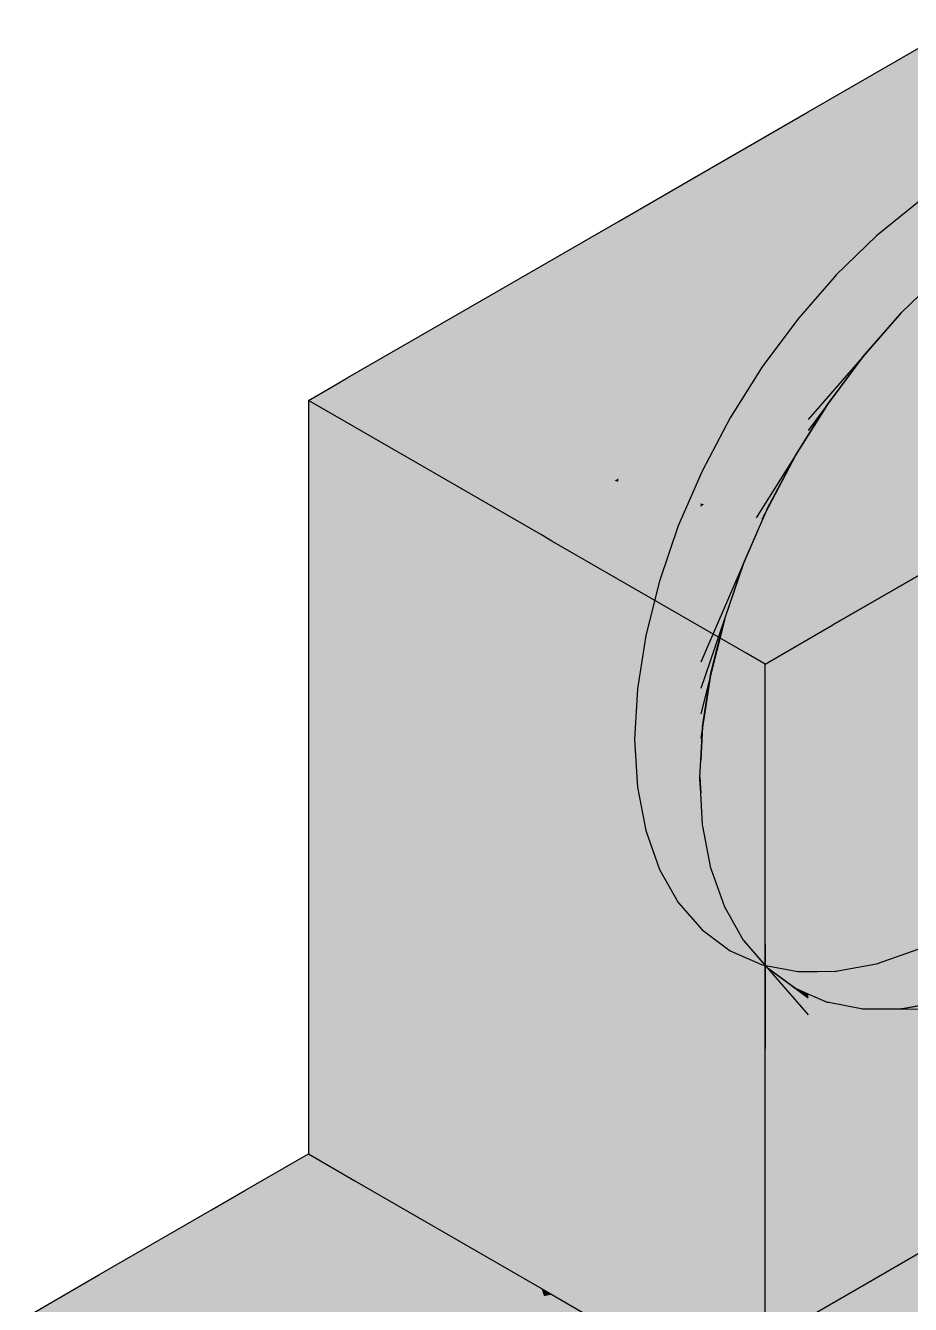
# Model space of a CAD drawing. Extents: x 0 to 297, y 0 to 210.
# Drawn here: x 196.46 to 206.05, y 155.5 to 169.36 of the extents above; entities that cross this region are included whole.
import ezdxf

# ---------------------------------------------------------------- set-up
doc = ezdxf.new("R2010")
doc.units = 0
doc.layers.add('SOMBRA', color=8, linetype='CONTINUOUS')
doc.layers.add('VISIBLE', color=7, linetype='CONTINUOUS')

msp = doc.modelspace()

# ---------------------------------------------------------------- linework, layer by layer
at = {"layer": 'SOMBRA', "color": 254}
for points in [[(204.8755, 167.7947), (207.4411, 169.3266), (206.5648, 169.3598)], [(204.8755, 167.7947), (206.5648, 169.3598), (204.9471, 168.4259)], [(204.8755, 167.7947), (206.9402, 167.8729), (207.4411, 169.3266)], [(204.8755, 167.7947), (204.9471, 168.4259), (203.7823, 167.7534)], [(204.6817, 166.0875), (206.9402, 167.8729), (204.8755, 167.7947)], [(204.6817, 166.0875), (206.3928, 166.284), (206.9402, 167.8729)], [(203.0407, 165.899), (203.7823, 167.7534), (202.8888, 167.2375)], [(203.0407, 165.899), (204.8755, 167.7947), (203.7823, 167.7534)], [(203.0407, 165.899), (204.6817, 166.0875), (204.8755, 167.7947)], [(206.139, 167.4461), (205.6854, 167.08), (206.1962, 166.7852)], [(201.4097, 165.7117), (202.8888, 167.2375), (201.2166, 166.272)], [(201.4097, 165.7117), (203.0407, 165.899), (202.8888, 167.2375)], [(206.1726, 166.7817), (205.6854, 167.08), (205.2475, 166.6555)], [(206.1962, 166.7852), (205.6854, 167.08), (206.1726, 166.7817)], [(206.1726, 166.7817), (205.2475, 166.6555), (205.2589, 166.649)], [(206.1726, 166.7817), (205.2589, 166.649), (205.9546, 166.2473)], [(206.1726, 166.7817), (205.9546, 166.2473), (206.3769, 166.6566)], [(205.2584, 166.6489), (205.0463, 166.4248), (205.0201, 166.0717)], [(205.2584, 166.6489), (205.0201, 166.0717), (205.5398, 165.7716)], [(205.2584, 166.6489), (205.2375, 166.6441), (205.0463, 166.4248)], [(205.2584, 166.6489), (205.2475, 166.6555), (205.2375, 166.6441)], [(205.2589, 166.649), (205.2475, 166.6555), (205.2584, 166.6489)], [(205.9546, 166.2473), (205.2589, 166.649), (205.2584, 166.6489)], [(205.9546, 166.2473), (205.2584, 166.6489), (205.9398, 166.2303)], [(205.2584, 166.6489), (205.5398, 165.7716), (205.9398, 166.2303)], [(205.0463, 166.4248), (204.8327, 166.1799), (205.0201, 166.0717)], [(205.7716, 164.4811), (208.2481, 166.497), (206.3928, 166.284)], [(205.7716, 164.4811), (207.231, 164.7671), (208.2481, 166.497)], [(201.4097, 165.7117), (201.2166, 166.272), (199.9571, 165.5449)], [(204.4704, 164.2261), (206.3928, 166.284), (204.6817, 166.0875)], [(204.4704, 164.2261), (205.7716, 164.4811), (206.3928, 166.284)], [(203.2576, 163.9884), (204.6817, 166.0875), (203.0407, 165.899)], [(203.2576, 163.9884), (204.4704, 164.2261), (204.6817, 166.0875)], [(203.2576, 163.9884), (203.0407, 165.899), (201.4097, 165.7117)], [(201.4097, 165.7117), (199.9571, 165.5449), (199.7778, 165.4414)], [(201.4097, 165.7117), (199.7778, 165.4414), (200.0331, 165.0072)], [(201.4097, 165.7117), (200.0331, 165.0072), (202.0545, 163.8401)], [(203.2576, 163.9884), (201.4097, 165.7117), (202.0545, 163.8401)], [(199.7778, 165.4414), (199.5294, 165.298), (200.0331, 165.0072)], [(205.2148, 162.8649), (207.231, 164.7671), (205.7716, 164.4811)], [(205.2148, 162.8649), (206.574, 163.6496), (207.231, 164.7671)], [(205.2148, 162.8649), (205.7716, 164.4811), (204.4704, 164.2261)], [(204.4704, 164.2261), (203.2576, 163.9884), (203.36, 163.0864)], [(204.4704, 164.2261), (203.36, 163.0864), (204.2806, 162.5549)], [(205.2148, 162.8649), (204.4704, 164.2261), (204.2806, 162.5549)], [(203.2576, 163.9884), (202.0545, 163.8401), (202.1677, 163.7748)], [(203.2576, 163.9884), (202.1677, 163.7748), (203.36, 163.0864)], [(205.2148, 162.8649), (204.2806, 162.5549), (204.4792, 162.4402)], [(200.0331, 156.8422), (199.5294, 157.133), (198.8409, 156.7355)], [(199.6792, 155.1221), (198.8409, 156.7355), (198.4794, 156.5267)], [(200.0331, 156.8422), (198.8409, 156.7355), (200.7407, 155.6386)], [(199.6792, 155.1221), (200.7407, 155.6386), (198.8409, 156.7355)], [(202.0827, 155.5932), (202.0545, 155.6752), (200.0331, 156.8422)], [(202.0827, 155.5932), (200.0331, 156.8422), (200.7407, 155.6386)], [(198.3657, 154.8647), (198.4794, 156.5267), (197.2582, 155.8217)], [(198.3657, 154.8647), (199.6792, 155.1221), (198.4794, 156.5267)], [(198.3657, 154.8647), (197.2582, 155.8217), (196.4633, 155.3627)], [(199.6792, 155.1221), (200.9034, 155.362), (200.7407, 155.6386)], [(202.0827, 155.5932), (200.7407, 155.6386), (201.1396, 155.4083)], [(200.9034, 155.362), (201.1396, 155.4083), (200.7407, 155.6386)], [(202.0827, 155.5932), (202.1677, 155.6098), (202.0545, 155.6752)], [(202.0827, 155.5932), (201.1396, 155.4083), (202.3964, 154.6828)], [(203.36, 154.9214), (202.1677, 155.6098), (202.0827, 155.5932)], [(203.36, 154.9214), (202.0827, 155.5932), (202.3964, 154.6828)]]:
    msp.add_solid(points, dxfattribs=at)
at = {"layer": 'SOMBRA', "color": 253}
for points in [[(204.9471, 168.4259), (206.5648, 169.3598), (206.5648, 166.8541)], [(203.7823, 167.7534), (204.9471, 168.4259), (204.9471, 165.7977)], [(204.9471, 168.4259), (206.5648, 166.8541), (204.9471, 165.7977)], [(202.8888, 167.2375), (203.7823, 167.7534), (203.7823, 165.0371)], [(203.7823, 167.7534), (204.9471, 165.7977), (203.7823, 165.0371)], [(205.6854, 167.08), (206.139, 167.4461), (206.6005, 163.665)], [(201.2166, 166.272), (202.8888, 167.2375), (202.8888, 164.4535)], [(202.8888, 167.2375), (203.7823, 165.0371), (202.8888, 164.4535)], [(205.2475, 166.6555), (205.6854, 167.08), (206.6005, 163.665)], [(206.5648, 166.8108), (204.9471, 165.7977), (206.5648, 166.8541)], [(206.5648, 166.8108), (204.9471, 165.5053), (204.9471, 165.7977)], [(204.9471, 165.2707), (204.9471, 165.5053), (206.3925, 166.6718)], [(205.2375, 165.604), (205.0463, 166.4248), (205.2375, 166.6441)], [(205.2375, 165.604), (205.2475, 166.6555), (206.6005, 163.665)], [(205.2375, 165.604), (205.2375, 166.6441), (205.2475, 166.6555)], [(205.0463, 165.876), (204.8327, 166.1799), (205.0463, 166.4248)], [(205.2375, 165.604), (205.0463, 165.876), (205.0463, 166.4248)], [(199.9571, 165.5449), (201.2166, 166.272), (201.2166, 164.8552)], [(201.2166, 166.272), (202.8888, 164.4535), (202.8482, 164.427)], [(201.2166, 166.272), (202.8482, 164.427), (201.2166, 164.8552)], [(205.0463, 165.1064), (204.4482, 165.6612), (204.8327, 166.1799)], [(205.0196, 166.0649), (204.8327, 166.1799), (204.4482, 165.6612)], [(205.0463, 165.1064), (204.8327, 166.1799), (205.0463, 165.876)], [(205.0201, 166.0717), (204.8327, 166.1799), (205.0196, 166.0649)], [(204.9471, 165.0919), (204.9471, 165.2707), (205.9546, 166.2473)], [(205.0196, 166.0649), (204.4482, 165.6612), (204.9727, 165.3583)], [(205.0196, 166.0649), (204.9727, 165.3583), (205.1553, 165.2529)], [(205.5398, 165.7716), (205.0201, 166.0717), (205.0196, 166.0649)], [(205.5398, 165.7716), (205.0196, 166.0649), (205.5261, 165.7531)], [(205.0196, 166.0649), (205.1553, 165.2529), (205.5261, 165.7531)], [(205.2375, 164.9291), (205.0463, 165.1064), (205.0463, 165.876)], [(205.2375, 164.9291), (205.0463, 165.876), (205.2375, 165.604)], [(204.9471, 165.5053), (203.7823, 165.0371), (204.9471, 165.7977)], [(204.9471, 164.9721), (204.9471, 165.0919), (205.5398, 165.7716)], [(205.0463, 164.5623), (204.1005, 165.1083), (204.4482, 165.6612)], [(204.9716, 165.3387), (204.4482, 165.6612), (204.1005, 165.1083)], [(205.0463, 164.5623), (204.4482, 165.6612), (205.0463, 165.1064)], [(204.9727, 165.3583), (204.4482, 165.6612), (204.9716, 165.3387)], [(205.2375, 164.9291), (205.2375, 165.604), (206.6005, 163.665)], [(199.7778, 165.4414), (199.9571, 165.5449), (199.9571, 165.1857)], [(199.9571, 165.5449), (201.2166, 164.8552), (199.9571, 165.1857)], [(204.9471, 165.2707), (203.7823, 164.5652), (204.9471, 165.5053)], [(204.9471, 165.5053), (203.7823, 164.5652), (203.7823, 165.0371)], [(199.7778, 165.4414), (199.7778, 165.2328), (199.5294, 165.298)], [(199.7778, 165.4414), (199.9571, 165.1857), (199.7778, 165.2328)], [(204.9716, 165.3387), (204.1005, 165.1083), (204.8076, 164.7001)], [(204.9716, 165.3387), (204.8076, 164.7001), (204.9471, 164.9219)], [(204.9716, 165.3387), (204.9471, 164.9219), (205.1429, 165.2332)], [(205.1553, 165.2529), (204.9727, 165.3583), (204.9716, 165.3387)], [(205.1553, 165.2529), (204.9716, 165.3387), (205.1429, 165.2332)], [(199.7778, 162.422), (199.5294, 162.2598), (199.5294, 165.298)], [(199.7778, 162.422), (199.5294, 165.298), (199.7778, 165.2328)], [(199.9571, 162.5391), (199.7778, 162.422), (199.7778, 165.2328)], [(199.9571, 162.5391), (199.7778, 165.2328), (199.9571, 165.1857)], [(201.2166, 163.3616), (199.9571, 162.5391), (199.9571, 165.1857)], [(201.2166, 163.3616), (199.9571, 165.1857), (201.2166, 164.8552)], [(204.9471, 165.2707), (203.815, 164.1733), (203.7823, 164.1819)], [(204.9471, 165.2707), (203.7823, 164.1819), (203.7823, 164.5652)], [(204.9471, 165.0919), (203.815, 164.1733), (204.9471, 165.2707)], [(204.9471, 164.9219), (204.9471, 164.9721), (205.1553, 165.2529)], [(205.0463, 164.1447), (203.7956, 164.5308), (204.1005, 165.1083)], [(204.1005, 165.1083), (203.7956, 164.5308), (204.5027, 164.1225)], [(204.9471, 165.0919), (204.0844, 164.1026), (203.815, 164.1733)], [(204.9471, 164.9721), (204.0844, 164.1026), (204.9471, 165.0919)], [(205.0463, 164.1447), (204.1005, 165.1083), (205.0463, 164.5623)], [(204.1005, 165.1083), (204.5027, 164.1225), (204.7967, 164.6795)], [(204.8076, 164.7001), (204.1005, 165.1083), (204.7967, 164.6795)], [(205.2375, 164.4519), (205.0463, 164.5623), (205.0463, 165.1064)], [(205.2375, 164.4519), (205.0463, 165.1064), (205.2375, 164.9291)], [(203.7823, 164.5652), (202.8888, 164.4535), (203.7823, 165.0371)], [(204.9471, 164.9721), (204.267, 164.0547), (204.0844, 164.1026)], [(204.9471, 164.9219), (204.267, 164.0547), (204.9471, 164.9721)], [(204.9471, 164.9219), (204.3826, 164.0243), (204.267, 164.0547)], [(205.2375, 164.4519), (205.2375, 164.9291), (206.6005, 163.665)], [(201.2166, 163.3616), (201.2166, 164.8552), (202.8482, 164.427)], [(204.4425, 164.0086), (204.3826, 164.0243), (204.8076, 164.7001)], [(203.7823, 164.5652), (203.4239, 164.2759), (202.8888, 164.4164)], [(203.7823, 164.5652), (202.8888, 164.4164), (202.8888, 164.4535)], [(203.7823, 164.1819), (203.4239, 164.2759), (203.7823, 164.5652)], [(205.0463, 163.8038), (203.5386, 163.9384), (203.7956, 164.5308)], [(203.7956, 164.5308), (203.5386, 163.9384), (204.2457, 163.5302)], [(205.0463, 163.8038), (203.7956, 164.5308), (205.0463, 164.1447)], [(203.7956, 164.5308), (204.2457, 163.5302), (204.4935, 164.1014)], [(204.5027, 164.1225), (203.7956, 164.5308), (204.4935, 164.1014)], [(205.2375, 164.0857), (205.0463, 164.5623), (205.2375, 164.4519)], [(205.2375, 164.0857), (205.0463, 164.1447), (205.0463, 164.5623)], [(202.8888, 163.8441), (201.2166, 163.3616), (202.8482, 164.427)], [(202.8888, 164.4164), (202.8482, 164.427), (202.8888, 164.4535)], [(202.8888, 163.8441), (202.8482, 164.427), (202.8888, 164.4164)], [(202.8888, 163.8441), (202.8888, 164.4164), (203.4239, 164.2759)], [(205.2375, 164.0857), (205.2375, 164.4519), (206.6005, 163.665)], [(203.7823, 164.1416), (202.8888, 163.8441), (203.4239, 164.2759)], [(203.7823, 164.1416), (203.4239, 164.2759), (203.7823, 164.1819)], [(203.7823, 163.7561), (202.8888, 163.2755), (203.7823, 164.1416)], [(203.7823, 164.1416), (202.8888, 163.2755), (202.8888, 163.8441)], [(203.7823, 164.1416), (203.7823, 164.1819), (203.815, 164.1733)], [(203.7823, 163.7561), (203.815, 164.1733), (204.0844, 164.1026)], [(203.7823, 163.7561), (203.7823, 164.1416), (203.815, 164.1733)], [(203.7823, 163.4009), (204.0844, 164.1026), (204.267, 164.0547)], [(203.7823, 163.4009), (203.7823, 163.7561), (204.0844, 164.1026)], [(204.4522, 164.0061), (204.4425, 164.0086), (204.5027, 164.1225)], [(205.2375, 163.7867), (205.0463, 164.1447), (205.2375, 164.0857)], [(205.2375, 163.7867), (205.0463, 163.8038), (205.0463, 164.1447)], [(205.2375, 163.7867), (205.2375, 164.0857), (206.6005, 163.665)], [(205.0463, 163.511), (203.3341, 163.3414), (203.5386, 163.9384)], [(205.0463, 163.511), (203.5386, 163.9384), (205.0463, 163.8038)], [(203.7823, 163.0699), (204.267, 164.0547), (204.3826, 164.0243)], [(203.7823, 163.0699), (203.7823, 163.4009), (204.267, 164.0547)], [(203.7823, 162.7581), (204.3826, 164.0243), (204.4425, 164.0086)], [(203.7823, 162.7581), (203.7823, 163.0699), (204.3826, 164.0243)], [(203.7823, 162.4618), (203.7823, 162.7581), (204.4425, 164.0086)], [(203.7823, 162.4618), (204.4425, 164.0086), (204.4522, 164.0061)], [(202.8888, 163.2755), (201.2166, 162.4946), (202.8888, 163.8441)], [(202.8888, 163.8441), (201.2166, 162.4946), (201.2166, 163.3616)], [(205.2375, 163.53), (205.0463, 163.8038), (205.2375, 163.7867)], [(205.2375, 163.53), (205.0463, 163.511), (205.0463, 163.8038)], [(203.7823, 163.4009), (202.8888, 162.7314), (203.7823, 163.7561)], [(203.7823, 163.7561), (202.8888, 162.7314), (202.8888, 163.2755)], [(205.2375, 163.53), (205.2375, 163.7867), (206.6005, 163.665)], [(205.2475, 159.1121), (205.2375, 160.1521), (206.6005, 163.665)], [(205.2375, 160.1521), (205.2375, 160.827), (206.6005, 163.665)], [(205.2375, 160.827), (205.2375, 161.3042), (206.6005, 163.665)], [(205.2375, 161.3042), (205.2375, 161.6704), (206.6005, 163.665)], [(205.2375, 161.6704), (205.2375, 161.9694), (206.6005, 163.665)], [(205.2375, 161.9694), (205.2375, 162.2262), (206.6005, 163.665)], [(205.2375, 162.2262), (205.2375, 162.4564), (206.6005, 163.665)], [(205.2375, 162.4564), (205.2375, 162.6709), (206.6005, 163.665)], [(205.2375, 162.6709), (205.2375, 162.8781), (206.6005, 163.665)], [(205.2375, 162.8781), (205.2375, 163.0853), (206.6005, 163.665)], [(205.2375, 163.0853), (205.2375, 163.2998), (206.6005, 163.665)], [(205.2375, 163.2998), (205.2375, 163.53), (206.6005, 163.665)], [(205.6854, 159.1933), (205.2475, 159.1121), (206.6005, 163.665)], [(206.139, 159.351), (205.6854, 159.1933), (206.6005, 163.665)], [(203.7823, 162.1775), (203.7823, 162.4618), (204.2457, 163.5302)], [(205.2375, 163.2998), (205.0463, 163.511), (205.2375, 163.53)], [(203.7823, 163.0699), (202.8888, 162.1956), (203.7823, 163.4009)], [(203.7823, 163.4009), (202.8888, 162.1956), (202.8888, 162.7314)], [(205.0463, 163.2485), (203.3341, 163.3414), (205.0463, 163.511)], [(205.2375, 163.2998), (205.0463, 163.2485), (205.0463, 163.511)], [(201.2166, 162.4946), (199.9571, 162.5391), (201.2166, 163.3616)], [(202.8888, 162.7314), (201.2166, 161.6546), (202.8888, 163.2755)], [(202.8888, 163.2755), (201.2166, 161.6546), (201.2166, 162.4946)], [(205.0463, 163.2485), (203.1854, 162.7499), (203.3341, 163.3414)], [(205.0463, 163.0039), (203.1854, 162.7499), (205.0463, 163.2485)], [(205.2375, 163.0853), (205.0463, 163.2485), (205.2375, 163.2998)], [(205.2375, 163.0853), (205.0463, 163.0039), (205.0463, 163.2485)], [(203.7823, 162.7581), (202.8888, 161.6491), (203.7823, 163.0699)], [(203.7823, 163.0699), (202.8888, 161.6491), (202.8888, 162.1956)], [(205.0463, 162.7677), (203.0952, 162.1741), (205.0463, 163.0039)], [(205.0463, 163.0039), (203.0952, 162.1741), (203.1854, 162.7499)], [(205.2375, 162.8781), (205.0463, 163.0039), (205.2375, 163.0853)], [(205.2375, 162.8781), (205.0463, 162.7677), (205.0463, 163.0039)], [(203.7823, 161.903), (203.7823, 162.1775), (204.0412, 162.9332)], [(205.2375, 162.6709), (205.0463, 162.7677), (205.2375, 162.8781)], [(202.8888, 162.1956), (201.2166, 160.8138), (202.8888, 162.7314)], [(202.8888, 162.7314), (201.2166, 160.8138), (201.2166, 161.6546)], [(203.7823, 162.4618), (202.8888, 161.0657), (203.7823, 162.7581)], [(203.7823, 162.7581), (202.8888, 161.0657), (202.8888, 161.6491)], [(205.0463, 162.5314), (203.065, 161.6237), (205.0463, 162.7677)], [(205.0463, 162.7677), (203.065, 161.6237), (203.0952, 162.1741)], [(205.2375, 162.6709), (205.0463, 162.5314), (205.0463, 162.7677)], [(205.2375, 162.4564), (205.0463, 162.5314), (205.2375, 162.6709)], [(199.7778, 161.3335), (199.5294, 162.2598), (199.7778, 162.422)], [(199.9571, 161.4782), (199.7778, 162.422), (199.9571, 162.5391)], [(199.9571, 161.4782), (199.7778, 161.3335), (199.7778, 162.422)], [(201.2166, 162.4946), (199.9571, 161.4782), (199.9571, 162.5391)], [(201.2166, 161.6546), (199.9571, 161.4782), (201.2166, 162.4946)], [(203.7823, 162.1775), (202.8888, 160.4017), (203.7823, 162.4618)], [(203.7823, 162.4618), (202.8888, 160.4017), (202.8888, 161.0657)], [(205.0463, 162.5314), (203.0952, 161.1083), (203.065, 161.6237)], [(205.0463, 162.2868), (203.0952, 161.1083), (205.0463, 162.5314)], [(205.2375, 162.4564), (205.0463, 162.2868), (205.0463, 162.5314)], [(205.2375, 162.2262), (205.0463, 162.2868), (205.2375, 162.4564)], [(205.0463, 162.2868), (203.1854, 160.6367), (203.0952, 161.1083)], [(205.0463, 162.0243), (203.1854, 160.6367), (205.0463, 162.2868)], [(203.7823, 161.6381), (203.7823, 161.903), (203.8925, 162.3417)], [(205.2375, 162.2262), (205.0463, 162.0243), (205.0463, 162.2868)], [(199.7778, 161.3335), (199.5294, 161.133), (199.5294, 162.2598)], [(202.8888, 161.6491), (201.2166, 159.94), (202.8888, 162.1956)], [(202.8888, 162.1956), (201.2166, 159.94), (201.2166, 160.8138)], [(203.7823, 161.903), (202.8888, 159.5693), (203.7823, 162.1775)], [(203.7823, 162.1775), (202.8888, 159.5693), (202.8888, 160.4017)], [(205.2375, 161.9694), (205.0463, 162.0243), (205.2375, 162.2262)], [(205.0463, 162.0243), (203.3341, 160.2168), (203.1854, 160.6367)], [(205.0463, 161.7315), (203.3341, 160.2168), (205.0463, 162.0243)], [(205.2375, 161.9694), (205.0463, 161.7315), (205.0463, 162.0243)], [(203.7823, 161.903), (202.8888, 158.3476), (202.8888, 159.5693)], [(203.7823, 161.6381), (202.8888, 158.3476), (203.7823, 161.903)], [(205.2375, 161.6704), (205.0463, 161.7315), (205.2375, 161.9694)], [(205.0463, 161.7315), (203.5386, 159.856), (203.3341, 160.2168)], [(205.0463, 161.3906), (203.5386, 159.856), (205.0463, 161.7315)], [(203.7823, 161.4018), (203.7823, 161.6381), (203.8023, 161.7658)], [(205.2375, 161.6704), (205.0463, 161.3906), (205.0463, 161.7315)], [(201.2166, 160.8138), (199.9571, 160.4338), (201.2166, 161.6546)], [(201.2166, 161.6546), (199.9571, 160.4338), (199.9571, 161.4782)], [(202.8888, 161.0657), (201.2166, 158.9904), (202.8888, 161.6491)], [(202.8888, 161.6491), (201.2166, 158.9904), (201.2166, 159.94)], [(203.7823, 161.6381), (202.8888, 155.935), (202.8888, 158.3476)], [(203.7823, 161.4018), (202.8888, 155.935), (203.7823, 161.6381)], [(205.2375, 161.3042), (205.0463, 161.3906), (205.2375, 161.6704)], [(199.9571, 160.4338), (199.7778, 161.3335), (199.9571, 161.4782)], [(199.7778, 160.26), (199.5294, 161.133), (199.7778, 161.3335)], [(199.9571, 160.4338), (199.7778, 160.26), (199.7778, 161.3335)], [(203.7823, 161.4018), (203.4013, 154.4694), (202.8888, 154.1735)], [(203.7823, 161.4018), (202.8888, 154.1735), (202.8888, 155.935)], [(205.0463, 161.3906), (203.7956, 159.5603), (203.5386, 159.856)], [(205.0463, 160.9731), (203.7956, 159.5603), (205.0463, 161.3906)], [(205.2375, 161.3042), (205.0463, 160.9731), (205.0463, 161.3906)], [(205.2375, 160.827), (205.0463, 160.9731), (205.2375, 161.3042)], [(203.7823, 161.041), (203.4013, 154.4694), (203.7721, 161.2155)], [(199.7778, 160.26), (199.5294, 160.0193), (199.5294, 161.133)], [(202.8888, 160.4017), (201.2166, 157.8986), (202.8888, 161.0657)], [(202.8888, 161.0657), (201.2166, 157.8986), (201.2166, 158.9904)], [(203.7823, 161.041), (203.7823, 154.6894), (203.4013, 154.4694)], [(203.7823, 161.041), (204.1428, 154.8976), (203.7823, 154.6894)], [(205.0463, 160.9731), (204.1005, 159.3348), (203.7956, 159.5603)], [(205.0463, 160.4289), (204.1005, 159.3348), (205.0463, 160.9731)], [(205.2375, 160.827), (205.0463, 160.4289), (205.0463, 160.9731)], [(201.2166, 159.94), (199.9571, 159.3694), (201.2166, 160.8138)], [(201.2166, 160.8138), (199.9571, 159.3694), (199.9571, 160.4338)], [(205.2375, 160.1521), (205.0463, 160.4289), (205.2375, 160.827)], [(204.8358, 155.2976), (204.1428, 154.8976), (203.8023, 160.7001)], [(199.9571, 159.3694), (199.7778, 160.26), (199.9571, 160.4338)], [(202.8888, 159.5693), (201.2166, 156.5465), (202.8888, 160.4017)], [(202.8888, 160.4017), (201.2166, 156.5465), (201.2166, 157.8986)], [(205.0463, 160.4289), (204.4482, 159.1835), (204.1005, 159.3348)], [(205.0463, 159.6593), (204.4482, 159.1835), (205.0463, 160.4289)], [(205.2375, 160.1521), (205.0463, 159.6593), (205.0463, 160.4289)], [(199.7778, 159.1638), (199.5294, 160.0193), (199.7778, 160.26)], [(199.9571, 159.3694), (199.7778, 159.1638), (199.7778, 160.26)], [(204.9471, 157.2499), (204.8358, 155.2976), (203.8925, 160.2284)], [(205.2375, 159.112), (205.0463, 159.6593), (205.2375, 160.1521)], [(205.2475, 159.1121), (205.2375, 159.112), (205.2375, 160.1521)], [(199.7778, 159.1638), (199.5294, 158.879), (199.5294, 160.0193)], [(201.2166, 158.9904), (199.9571, 158.2411), (201.2166, 159.94)], [(201.2166, 159.94), (199.9571, 158.2411), (199.9571, 159.3694)], [(204.9471, 158.2104), (204.9471, 157.2499), (204.0412, 159.8086)], [(205.0463, 159.6593), (204.8327, 159.1088), (204.4482, 159.1835)], [(205.0463, 159.1105), (204.8327, 159.1088), (205.0463, 159.6593)], [(205.2375, 159.112), (205.0463, 159.1105), (205.0463, 159.6593)], [(202.8888, 158.3476), (201.2166, 154.6885), (202.8888, 159.5693)], [(202.8888, 159.5693), (201.2166, 154.6885), (201.2166, 156.5465)], [(199.9571, 158.2411), (199.7778, 159.1638), (199.9571, 159.3694)], [(204.9471, 158.6406), (204.9471, 158.2104), (204.2457, 159.4477)], [(199.7778, 157.9992), (199.5294, 158.879), (199.7778, 159.1638)], [(199.9571, 158.2411), (199.7778, 157.9992), (199.7778, 159.1638)], [(204.9471, 158.8234), (204.9471, 158.6406), (204.5027, 159.152)], [(201.2166, 157.8986), (199.9571, 156.9878), (201.2166, 158.9904)], [(201.2166, 158.9904), (199.9571, 156.9878), (199.9571, 158.2411)], [(199.7778, 157.9992), (199.5294, 157.6642), (199.5294, 158.879)], [(204.9471, 158.8659), (204.9471, 158.8234), (204.8076, 158.9266)], [(204.9471, 158.8659), (206.5648, 158.1617), (206.5648, 157.6275)], [(204.9471, 158.8659), (206.5648, 157.6275), (204.9471, 158.8234)], [(204.9471, 158.8234), (206.5648, 157.6275), (206.5648, 156.779)], [(204.9471, 158.8234), (206.5648, 156.779), (204.9471, 158.6406)], [(206.5648, 158.817), (206.5648, 158.7087), (205.9546, 158.7038)], [(206.5648, 158.5015), (206.5648, 158.1617), (205.1553, 158.7752)], [(206.5648, 158.7087), (206.5648, 158.5015), (205.5398, 158.7006)], [(204.9471, 158.6406), (206.5648, 156.2959), (206.1636, 156.0643)], [(204.9471, 158.6406), (206.5648, 156.779), (206.5648, 156.2959)], [(204.9471, 158.6406), (206.1636, 156.0643), (204.9471, 158.2104)], [(202.8888, 158.3476), (201.6617, 153.4651), (201.2166, 153.2081)], [(202.8888, 158.3476), (201.2166, 153.2081), (201.2166, 154.6885)], [(202.8888, 155.935), (201.6617, 153.4651), (202.8888, 158.3476)], [(199.9571, 156.9878), (199.7778, 157.9992), (199.9571, 158.2411)], [(204.9471, 158.2104), (206.1636, 156.0643), (205.5022, 155.6824)], [(204.9471, 158.2104), (205.5022, 155.6824), (204.9471, 157.2499)], [(199.7778, 156.7028), (199.5294, 157.6642), (199.7778, 157.9992)], [(199.9571, 156.9878), (199.7778, 156.7028), (199.7778, 157.9992)], [(201.2166, 156.5465), (199.9571, 155.5131), (201.2166, 157.8986)], [(201.2166, 157.8986), (199.9571, 155.5131), (199.9571, 156.9878)], [(199.7778, 156.7028), (199.5294, 156.3078), (199.5294, 157.6642)], [(204.9471, 157.2499), (204.9471, 155.3619), (204.8358, 155.2976)], [(204.9471, 157.2499), (205.5022, 155.6824), (204.9471, 155.3619)], [(199.1402, 155.6889), (198.8409, 156.7355), (199.5294, 157.133)], [(199.1402, 155.6889), (199.5294, 157.133), (199.5294, 156.3078)], [(199.9571, 155.5131), (199.7778, 156.7028), (199.9571, 156.9878)], [(199.1402, 155.6889), (198.4794, 156.2478), (198.8409, 156.7355)], [(198.4794, 156.2478), (198.4794, 156.5267), (198.8409, 156.7355)], [(199.7778, 155.1735), (199.5294, 156.3078), (199.7778, 156.7028)], [(199.9571, 155.5131), (199.7778, 155.1735), (199.7778, 156.7028)], [(198.4794, 156.2478), (197.2582, 155.8217), (198.4794, 156.5267)], [(201.2166, 154.6885), (199.9571, 153.6428), (201.2166, 156.5465)], [(201.2166, 156.5465), (199.9571, 153.6428), (199.9571, 155.5131)], [(198.4794, 156.2478), (197.5675, 155.0178), (197.2582, 154.8858)], [(198.4794, 156.2478), (197.2582, 154.8858), (197.2582, 155.8217)], [(198.4794, 155.4069), (197.5675, 155.0178), (198.4794, 156.2478)], [(199.1402, 155.6889), (198.4794, 155.4069), (198.4794, 156.2478)], [(199.5294, 155.855), (199.1402, 155.6889), (199.5294, 156.3078)], [(199.7778, 155.1735), (199.5294, 154.703), (199.5294, 156.3078)], [(202.8888, 155.935), (202.5853, 153.9983), (201.6617, 153.4651)], [(202.8888, 154.1735), (202.5853, 153.9983), (202.8888, 155.935)], [(197.2582, 154.8858), (196.4633, 155.3627), (197.2582, 155.8217)], [(198.4794, 152.7142), (199.5294, 155.855), (199.5294, 154.703)], [(198.4794, 152.7142), (199.1402, 155.6889), (199.5294, 155.855)], [(198.4794, 152.7142), (198.4794, 154.6382), (199.1402, 155.6889)], [(198.4794, 154.6382), (198.4794, 155.4069), (199.1402, 155.6889)], [(199.9571, 153.6428), (199.7778, 155.1735), (199.9571, 155.5131)]]:
    msp.add_solid(points, dxfattribs=at)
at = {"layer": 'SOMBRA', "color": 252}
for points in [[(200.0331, 161.969), (199.5294, 165.298), (199.5294, 162.2598)], [(200.0331, 161.969), (200.0331, 164.6493), (199.5294, 165.298)], [(200.0331, 165.0072), (199.5294, 165.298), (200.0331, 164.6493)], [(202.0545, 163.8401), (200.0331, 165.0072), (200.0331, 164.6493)], [(200.0331, 161.969), (202.0545, 162.0459), (200.0331, 164.6493)], [(202.0545, 163.8401), (200.0331, 164.6493), (202.0545, 162.0459)], [(203.5386, 163.9384), (203.3341, 163.3414), (204.0412, 162.9332)], [(203.5386, 163.9384), (204.0412, 162.9332), (204.2384, 163.5089)], [(204.2457, 163.5302), (203.5386, 163.9384), (204.2384, 163.5089)], [(202.1677, 163.7748), (202.0545, 163.8401), (202.0545, 162.0459)], [(202.1677, 163.7748), (202.0545, 162.0459), (202.1677, 161.9001)], [(203.36, 163.0864), (202.1677, 163.7748), (202.1677, 161.9001)], [(206.574, 163.6496), (205.8934, 163.2567), (206.574, 163.1257)], [(203.3341, 163.3414), (203.1854, 162.7499), (203.8925, 162.3417)], [(203.3341, 163.3414), (203.8925, 162.3417), (204.0359, 162.912)], [(204.0412, 162.9332), (203.3341, 163.3414), (204.0359, 162.912)], [(205.2148, 159.8825), (206.574, 163.1257), (205.8934, 163.2567)], [(205.2148, 159.8825), (205.8934, 163.2567), (205.2148, 162.8649)], [(205.2148, 159.8825), (206.574, 160.77), (206.574, 163.1257)], [(203.36, 163.0864), (202.1677, 161.9001), (203.36, 160.3644)], [(204.2806, 162.5549), (203.36, 163.0864), (203.36, 160.3644)], [(205.2148, 159.8825), (205.2148, 162.8649), (204.4792, 162.4402)], [(203.1854, 162.7499), (203.0952, 162.1741), (203.8023, 161.7658)], [(203.1854, 162.7499), (203.8023, 161.7658), (203.8893, 162.3211)], [(203.8925, 162.3417), (203.1854, 162.7499), (203.8893, 162.3211)], [(204.2806, 162.5549), (203.36, 160.3644), (203.805, 159.7913)], [(204.2806, 162.5549), (203.805, 159.7913), (204.2806, 159.5167)], [(204.4792, 162.4402), (204.2806, 162.5549), (204.2806, 159.5167)], [(204.4792, 162.4402), (204.2806, 159.5167), (204.4792, 159.402)], [(205.2148, 159.8825), (204.4792, 162.4402), (204.4792, 159.402)], [(200.0331, 161.969), (199.5294, 162.2598), (199.5294, 161.133)], [(203.0952, 162.1741), (203.065, 161.6237), (203.7631, 161.2207)], [(203.0952, 162.1741), (203.7631, 161.2207), (203.7823, 161.4018)], [(203.0952, 162.1741), (203.7823, 161.4018), (203.8012, 161.7462)], [(203.8023, 161.7658), (203.0952, 162.1741), (203.8012, 161.7462)], [(200.0331, 161.969), (202.0545, 160.802), (202.0545, 162.0459)], [(202.0545, 160.802), (202.1677, 161.9001), (202.0545, 162.0459)], [(200.0331, 161.969), (199.5294, 161.133), (200.0331, 160.8422)], [(202.0545, 160.802), (200.0331, 161.969), (200.0331, 160.8422)], [(202.0545, 160.802), (202.1677, 160.7366), (202.1677, 161.9001)], [(202.1677, 160.7366), (203.36, 160.3644), (202.1677, 161.9001)], [(203.7651, 161.2019), (203.065, 161.6237), (203.0952, 161.1083)], [(203.7631, 161.2207), (203.065, 161.6237), (203.7651, 161.2019)], [(203.7631, 161.2207), (203.7721, 161.2155), (203.7823, 161.4018)], [(203.7651, 161.2019), (203.0952, 161.1083), (203.8023, 160.7001)], [(203.7721, 161.2155), (203.7631, 161.2207), (203.7651, 161.2019)], [(203.7721, 161.2155), (203.7651, 161.2019), (203.7732, 161.1971)], [(203.7651, 161.2019), (203.8023, 160.7001), (203.7823, 161.041)], [(203.7651, 161.2019), (203.7823, 161.041), (203.7732, 161.1971)], [(200.0331, 160.8422), (199.5294, 161.133), (199.5294, 160.0193)], [(203.0952, 161.1083), (203.1854, 160.6367), (203.8925, 160.2284)], [(203.0952, 161.1083), (203.8925, 160.2284), (203.8055, 160.6832)], [(203.8023, 160.7001), (203.0952, 161.1083), (203.8055, 160.6832)], [(200.0331, 160.8422), (199.5294, 160.0193), (200.0331, 159.7285)], [(202.0545, 159.6752), (200.0331, 160.8422), (200.0331, 159.7285)], [(202.0545, 160.802), (200.0331, 160.8422), (202.0545, 159.6752)], [(202.1677, 160.7366), (202.0545, 160.802), (202.0545, 159.6752)], [(205.2148, 158.869), (206.574, 159.9658), (206.574, 160.77)], [(205.2148, 158.869), (206.574, 160.77), (205.2148, 159.8825)], [(202.1677, 160.7366), (202.0545, 159.6752), (202.1677, 159.6098)], [(203.36, 160.0482), (202.1677, 160.7366), (202.1677, 159.6098)], [(202.1677, 160.7366), (203.36, 160.0482), (203.36, 160.3644)], [(203.1854, 160.6367), (203.3341, 160.2168), (204.0412, 159.8086)], [(203.1854, 160.6367), (204.0412, 159.8086), (203.8979, 160.2134)], [(203.8925, 160.2284), (203.1854, 160.6367), (203.8979, 160.2134)], [(203.36, 160.0482), (203.805, 159.7913), (203.36, 160.3644)], [(203.3341, 160.2168), (203.5386, 159.856), (204.2457, 159.4477)], [(203.3341, 160.2168), (204.2457, 159.4477), (204.0485, 159.7957)], [(204.0412, 159.8086), (203.3341, 160.2168), (204.0485, 159.7957)], [(200.0331, 159.7285), (199.5294, 160.0193), (199.5294, 158.879)], [(203.36, 160.0482), (202.1677, 159.6098), (203.36, 158.9214)], [(204.2806, 159.1787), (203.36, 160.0482), (203.36, 158.9214)], [(204.2806, 159.1787), (203.805, 159.7913), (203.36, 160.0482)], [(205.2148, 157.8746), (206.574, 159.192), (206.574, 159.9658)], [(205.2148, 157.8746), (206.574, 159.9658), (205.2148, 158.869)], [(203.5386, 159.856), (203.7956, 159.5603), (204.5027, 159.152)], [(203.5386, 159.856), (204.5027, 159.152), (204.2549, 159.4371)], [(204.2457, 159.4477), (203.5386, 159.856), (204.2549, 159.4371)], [(204.2806, 159.5167), (203.805, 159.7913), (204.2806, 159.1787)], [(205.2148, 158.869), (205.2148, 159.8825), (204.4792, 159.402)], [(200.0331, 159.7285), (199.5294, 158.879), (200.0331, 158.5882)], [(202.0545, 158.5614), (200.0331, 159.7285), (200.0331, 158.5882)], [(202.0545, 159.6752), (200.0331, 159.7285), (202.0545, 158.5614)], [(202.1677, 159.6098), (202.0545, 159.6752), (202.0545, 158.5614)], [(202.1677, 159.6098), (202.0545, 158.5614), (202.1677, 158.4961)], [(203.36, 158.9214), (202.1677, 159.6098), (202.1677, 158.4961)], [(203.7956, 159.5603), (204.1005, 159.3348), (204.8076, 158.9266)], [(203.7956, 159.5603), (204.8076, 158.9266), (204.5136, 159.144)], [(204.5027, 159.152), (203.7956, 159.5603), (204.5136, 159.144)], [(204.2806, 159.5167), (204.2806, 159.1787), (204.4792, 158.923)], [(204.2806, 159.5167), (204.4792, 158.923), (204.4792, 159.402)], [(205.2148, 158.869), (204.4792, 159.402), (204.4792, 158.2753)], [(204.1005, 159.3348), (204.4482, 159.1835), (204.9727, 158.8806)], [(204.1005, 159.3348), (204.9727, 158.8806), (204.9471, 158.8659)], [(204.1005, 159.3348), (204.9471, 158.8659), (204.82, 158.9212)], [(204.8076, 158.9266), (204.1005, 159.3348), (204.82, 158.9212)], [(206.2219, 158.8947), (205.6854, 159.1933), (206.139, 159.351)], [(204.2806, 159.1787), (203.36, 158.9214), (204.2806, 158.3899)], [(204.4792, 158.923), (204.2806, 159.1787), (204.2806, 158.3899)], [(204.974, 158.8838), (204.4482, 159.1835), (204.8327, 159.1088)], [(204.9727, 158.8806), (204.4482, 159.1835), (204.974, 158.8838)], [(205.0205, 159.0026), (204.8327, 159.1088), (205.0463, 159.1105)], [(205.0201, 159.0007), (204.8327, 159.1088), (205.0205, 159.0026)], [(204.974, 158.8838), (204.8327, 159.1088), (205.0201, 159.0007)], [(205.0205, 159.0026), (205.2375, 159.112), (205.2589, 159.1055)], [(205.0205, 159.0026), (205.0463, 159.1105), (205.2375, 159.112)], [(205.0205, 159.0026), (205.2589, 159.1055), (205.9546, 158.7038)], [(205.2148, 156.8649), (206.574, 158.4235), (206.574, 159.192)], [(205.2148, 156.8649), (206.574, 159.192), (205.2148, 157.8746)], [(205.2375, 159.112), (205.2475, 159.1121), (205.2589, 159.1055)], [(205.2594, 159.1054), (205.2475, 159.1121), (205.6854, 159.1933)], [(205.2589, 159.1055), (205.2475, 159.1121), (205.2594, 159.1054)], [(205.9546, 158.7038), (205.2589, 159.1055), (205.2594, 159.1054)], [(205.2594, 159.1054), (205.6854, 159.1933), (206.1962, 158.8984)], [(205.2594, 159.1054), (206.1962, 158.8984), (206.3925, 158.785)], [(205.2594, 159.1054), (206.3925, 158.785), (205.9703, 158.7067)], [(205.9546, 158.7038), (205.2594, 159.1054), (205.9703, 158.7067)], [(206.1962, 158.8984), (205.6854, 159.1933), (206.2219, 158.8947)], [(204.974, 158.8838), (205.0201, 159.0007), (205.5398, 158.7006)], [(205.5398, 158.7006), (205.0201, 159.0007), (205.0205, 159.0026)], [(205.0205, 159.0026), (205.9546, 158.7038), (205.5547, 158.7007)], [(205.5398, 158.7006), (205.0205, 159.0026), (205.5547, 158.7007)], [(200.0331, 158.5882), (199.5294, 158.879), (199.5294, 157.6642)], [(203.36, 158.9214), (202.1677, 158.4961), (203.36, 157.8077)], [(204.2806, 158.3899), (203.36, 158.9214), (203.36, 157.8077)], [(204.4792, 158.923), (204.2806, 158.3899), (204.4792, 158.2753)], [(205.2148, 157.8746), (205.2148, 158.869), (204.4792, 158.2753)], [(204.9727, 158.8806), (205.1553, 158.7752), (204.9471, 158.8659)], [(205.1553, 158.7752), (204.9727, 158.8806), (204.974, 158.8838)], [(204.974, 158.8838), (205.5398, 158.7006), (205.169, 158.7726)], [(205.1553, 158.7752), (204.974, 158.8838), (205.169, 158.7726)], [(200.0331, 158.5882), (199.5294, 157.6642), (200.0331, 157.3734)], [(202.0545, 157.4212), (200.0331, 158.5882), (200.0331, 157.3734)], [(202.0545, 158.5614), (200.0331, 158.5882), (202.0545, 157.4212)], [(202.1677, 158.4961), (202.0545, 158.5614), (202.0545, 157.4212)], [(202.1677, 158.4961), (202.0545, 157.4212), (202.1677, 157.3558)], [(203.36, 157.8077), (202.1677, 158.4961), (202.1677, 157.3558)], [(204.2806, 158.3899), (203.36, 157.8077), (204.2806, 157.2761)], [(204.2806, 158.3899), (204.2806, 157.2761), (204.4792, 157.1615)], [(204.2806, 158.3899), (204.4792, 157.1615), (204.4792, 158.2753)], [(205.2148, 155.7988), (206.574, 157.6321), (206.574, 158.4235)], [(205.2148, 155.7988), (206.574, 158.4235), (205.2148, 156.8649)], [(205.2148, 157.8746), (204.4792, 158.2753), (204.4792, 157.1615)], [(205.2148, 156.8649), (205.2148, 157.8746), (204.4792, 157.1615)], [(203.36, 157.8077), (202.1677, 157.3558), (203.36, 156.6674)], [(204.2806, 157.2761), (203.36, 157.8077), (203.36, 156.6674)], [(200.0331, 157.3734), (199.5294, 157.6642), (199.5294, 157.133)], [(206.574, 156.7808), (206.574, 157.6321), (205.2148, 155.7988)], [(202.0545, 157.4212), (200.0331, 157.3734), (202.0545, 156.2064)], [(202.1677, 157.3558), (202.0545, 157.4212), (202.0545, 156.2064)], [(200.0331, 157.3734), (199.5294, 157.133), (200.0331, 156.8422)], [(202.0545, 156.2064), (200.0331, 157.3734), (200.0331, 156.8422)], [(202.1677, 157.3558), (202.0545, 156.2064), (202.1677, 156.141)], [(203.36, 156.6674), (202.1677, 157.3558), (202.1677, 156.141)], [(204.2806, 157.2761), (203.36, 156.6674), (204.2806, 156.1359)], [(204.2806, 157.2761), (204.2806, 156.1359), (204.4792, 156.0212)], [(204.2806, 157.2761), (204.4792, 156.0212), (204.4792, 157.1615)], [(205.2148, 156.8649), (204.4792, 157.1615), (204.4792, 156.0212)], [(205.2148, 155.7988), (205.2148, 156.8649), (204.4792, 156.0212)], [(202.0545, 156.2064), (200.0331, 156.8422), (202.0545, 155.6752)], [(206.574, 156.7808), (205.2148, 154.7), (205.294, 154.7457)], [(206.574, 156.7808), (205.2148, 155.7988), (205.2148, 154.7)], [(206.574, 155.8129), (206.574, 156.7808), (205.294, 154.7457)], [(203.36, 156.6674), (202.1677, 156.141), (203.36, 155.4526)], [(204.2806, 156.1359), (203.36, 156.6674), (203.36, 155.4526)], [(202.1677, 156.141), (202.0545, 156.2064), (202.0545, 155.6752)], [(202.1677, 156.141), (202.0545, 155.6752), (202.1677, 155.6098)], [(203.36, 155.4526), (202.1677, 156.141), (202.1677, 155.6098)], [(204.2806, 156.1359), (203.36, 155.4526), (204.2806, 154.9211)], [(204.2806, 156.1359), (204.2806, 154.9211), (204.4792, 154.8065)], [(204.2806, 156.1359), (204.4792, 154.8065), (204.4792, 156.0212)], [(206.9526, 154.845), (205.5022, 155.6824), (206.1636, 156.0643)], [(205.2148, 155.7988), (204.4792, 156.0212), (204.4792, 154.8065)], [(205.2148, 155.7988), (204.4792, 154.2753), (205.2148, 154.7)], [(205.2148, 155.7988), (204.4792, 154.8065), (204.4792, 154.2753)], [(206.574, 155.8129), (205.294, 154.7457), (206.3247, 155.3408)], [(206.9402, 154.8089), (204.9471, 155.3619), (205.5022, 155.6824)], [(206.9402, 154.8089), (205.5022, 155.6824), (206.9526, 154.845)], [(203.36, 155.4526), (202.1677, 155.6098), (203.36, 154.9214)]]:
    msp.add_solid(points, dxfattribs=at)
at = {"layer": 'VISIBLE'}
for p, q in [((204.9471, 168.4259), (206.5648, 169.3598)), ((203.7823, 167.7534), (204.9471, 168.4259)), ((202.8888, 167.2375), (203.7823, 167.7534)), ((206.139, 167.4461), (205.6854, 167.08)), ((201.2166, 166.272), (202.8888, 167.2375)), ((205.6854, 167.08), (205.2475, 166.6555)), ((205.2375, 166.6441), (205.0463, 166.4248)), ((205.2475, 166.6555), (205.2375, 166.6441)), ((205.9546, 166.2473), (206.3769, 166.6566)), ((205.0463, 166.4248), (204.8327, 166.1799)), ((199.9571, 165.5449), (201.2166, 166.272)), ((204.8327, 166.1799), (204.4482, 165.6612)), ((205.9546, 166.2473), (204.9471, 165.0919)), ((205.5398, 165.7716), (205.9398, 166.2303)), ((205.9398, 166.2303), (205.9546, 166.2473)), ((205.5398, 165.7716), (204.9471, 164.9721)), ((205.1553, 165.2529), (205.5261, 165.7531)), ((205.5261, 165.7531), (205.5398, 165.7716)), ((204.4482, 165.6612), (204.1005, 165.1083)), ((199.7778, 165.4414), (199.9571, 165.5449)), ((199.5294, 165.298), (199.7778, 165.4414)), ((200.0331, 165.0072), (199.5294, 165.298)), ((199.5294, 165.298), (199.5294, 162.2598)), ((205.1553, 165.2529), (204.9471, 164.9219)), ((204.9471, 164.9219), (205.1429, 165.2332)), ((205.1429, 165.2332), (205.1553, 165.2529)), ((204.1005, 165.1083), (203.7956, 164.5308)), ((202.0545, 163.8401), (200.0331, 165.0072)), ((204.9471, 164.9219), (204.3826, 164.0243)), ((204.8076, 164.7001), (204.9471, 164.9219)), ((204.8076, 164.7001), (204.4425, 164.0086)), ((204.5027, 164.1225), (204.7967, 164.6795)), ((204.7967, 164.6795), (204.8076, 164.7001)), ((203.7956, 164.5308), (203.5386, 163.9384)), ((204.2457, 163.5302), (204.4935, 164.1014)), ((204.5027, 164.1225), (204.4522, 164.0061)), ((204.4935, 164.1014), (204.5027, 164.1225)), ((203.5386, 163.9384), (203.3341, 163.3414)), ((204.4522, 164.0061), (203.7823, 162.4618)), ((202.1677, 163.7748), (202.0545, 163.8401)), ((203.36, 163.0864), (202.1677, 163.7748)), ((204.2457, 163.5302), (203.7823, 162.1775)), ((204.2384, 163.5089), (204.2457, 163.5302)), ((205.2148, 162.8649), (206.574, 163.6496)), ((206.574, 163.6496), (205.8934, 163.2567)), ((204.0412, 162.9332), (204.2384, 163.5089)), ((203.3341, 163.3414), (203.1854, 162.7499)), ((205.8934, 163.2567), (205.2148, 162.8649)), ((204.2806, 162.5549), (203.36, 163.0864)), ((204.0412, 162.9332), (203.7823, 161.903)), ((203.8925, 162.3417), (204.0359, 162.912)), ((204.0359, 162.912), (204.0412, 162.9332)), ((204.4792, 162.4402), (205.2148, 162.8649)), ((203.1854, 162.7499), (203.0952, 162.1741)), ((204.4792, 162.4402), (204.2806, 162.5549)), ((204.4792, 159.402), (204.4792, 162.4402)), ((203.8925, 162.3417), (203.7823, 161.6381)), ((203.8023, 161.7658), (203.8893, 162.3211)), ((203.8893, 162.3211), (203.8925, 162.3417)), ((199.5294, 162.2598), (199.5294, 161.133)), ((203.0952, 162.1741), (203.065, 161.6237)), ((203.8023, 161.7658), (203.7823, 161.4018)), ((203.7823, 161.4018), (203.8012, 161.7462)), ((203.8012, 161.7462), (203.8023, 161.7658)), ((203.065, 161.6237), (203.0952, 161.1083)), ((203.7721, 161.2155), (203.7823, 161.4018)), ((203.7721, 161.2155), (203.7823, 161.041)), ((203.7732, 161.1971), (203.7721, 161.2155)), ((203.7823, 161.041), (203.7732, 161.1971)), ((199.5294, 161.133), (199.5294, 160.0193)), ((203.0952, 161.1083), (203.1854, 160.6367)), ((203.8023, 160.7001), (203.7823, 161.041)), ((203.1854, 160.6367), (203.3341, 160.2168)), ((203.8055, 160.6832), (203.8023, 160.7001)), ((203.8925, 160.2284), (203.8055, 160.6832)), ((203.3341, 160.2168), (203.5386, 159.856)), ((203.8979, 160.2134), (203.8925, 160.2284)), ((204.0412, 159.8086), (203.8979, 160.2134)), ((199.5294, 160.0193), (199.5294, 158.879)), ((203.5386, 159.856), (203.7956, 159.5603)), ((204.0485, 159.7957), (204.0412, 159.8086)), ((204.2457, 159.4477), (204.0485, 159.7957)), ((203.7956, 159.5603), (204.1005, 159.3348)), ((204.2457, 159.4477), (204.9471, 158.6406)), ((204.2549, 159.4371), (204.2457, 159.4477)), ((204.5027, 159.152), (204.2549, 159.4371)), ((204.4792, 158.923), (204.4792, 159.402)), ((204.4792, 159.402), (204.4792, 158.2753)), ((204.1005, 159.3348), (204.4482, 159.1835)), ((205.6854, 159.1933), (206.139, 159.351)), ((204.4482, 159.1835), (204.8327, 159.1088)), ((204.5027, 159.152), (204.9471, 158.8234)), ((204.5136, 159.144), (204.5027, 159.152)), ((204.8076, 158.9266), (204.5136, 159.144)), ((204.8327, 159.1088), (205.0463, 159.1105)), ((205.0463, 159.1105), (205.2375, 159.112)), ((205.2375, 159.112), (205.2475, 159.1121)), ((205.2475, 159.1121), (205.6854, 159.1933)), ((199.5294, 158.879), (199.5294, 157.6642)), ((204.4792, 158.2753), (204.4792, 158.923)), ((204.8076, 158.9266), (204.9471, 158.8659)), ((204.82, 158.9212), (204.8076, 158.9266)), ((204.9471, 158.8659), (204.82, 158.9212)), ((205.1553, 158.7752), (204.9471, 158.8659)), ((205.9546, 158.7038), (206.5648, 158.817)), ((205.169, 158.7726), (205.1553, 158.7752)), ((205.5398, 158.7006), (205.169, 158.7726)), ((205.5398, 158.7006), (206.5648, 158.7087)), ((205.5547, 158.7007), (205.5398, 158.7006)), ((205.9546, 158.7038), (205.5547, 158.7007)), ((205.9703, 158.7067), (205.9546, 158.7038)), ((206.3925, 158.785), (205.9703, 158.7067)), ((204.4792, 157.1615), (204.4792, 158.2753)), ((199.5294, 157.6642), (199.5294, 157.133)), ((204.4792, 156.0212), (204.4792, 157.1615)), ((198.8409, 156.7355), (199.5294, 157.133)), ((199.5294, 157.133), (200.0331, 156.8422)), ((198.4794, 156.5267), (198.8409, 156.7355)), ((200.0331, 156.8422), (202.0545, 155.6752)), ((197.2582, 155.8217), (198.4794, 156.5267)), ((206.1636, 156.0643), (205.5022, 155.6824)), ((204.4792, 154.8065), (204.4792, 156.0212)), ((196.4633, 155.3627), (197.2582, 155.8217)), ((202.0545, 155.6752), (202.1677, 155.6098)), ((205.5022, 155.6824), (204.9471, 155.3619)), ((202.1677, 155.6098), (203.36, 154.9214))]:
    msp.add_line(p, q, dxfattribs=at)

doc.saveas('drawing.dxf')
